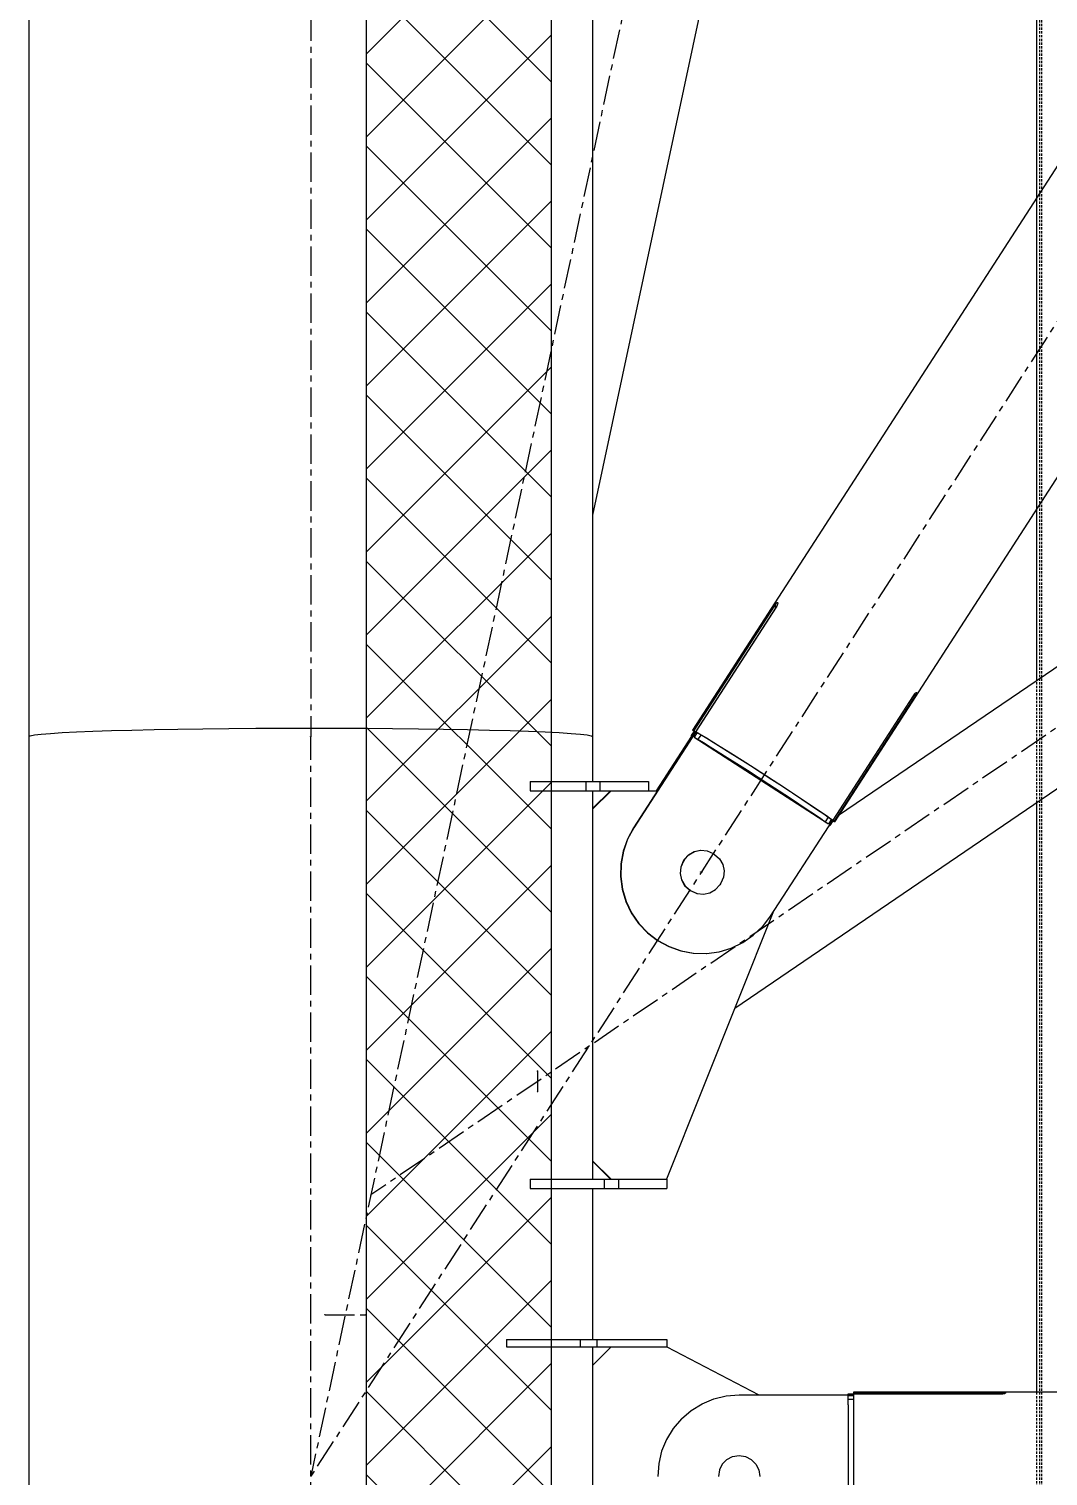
# Model space of a CAD drawing. Header units: millimetres. Extents: x 5143 to 30813, y 232 to 21408.
# Drawn here: x 22823.8 to 23099.3, y 10820.3 to 11211.6 of the extents above; entities that cross this region are included whole.
import ezdxf

# ---------------------------------------------------------------- set-up
doc = ezdxf.new("R2010")
doc.units = ezdxf.units.MM
doc.header["$LTSCALE"] = 0.25
for name, pattern in [('CENTER', [50.8, 31.75, -6.35, 6.35, -6.35]), ('HIDDEN', [9.525, 6.35, -3.175]), ('XKITLINE00', [0]), ('XKITLINE02', [4, 2, -2])]:
    doc.linetypes.add(name, pattern=pattern)

msp = doc.modelspace()

# ---------------------------------------------------------------- hatches: boundary and pattern name
h = msp.add_hatch()
h.set_pattern_fill('ANSI37', color=1, scale=5, style=0)
h.set_pattern_definition([(135, (104746.383, -4107.69), (11.2253202, 11.2253202), []), (45, (104746.383, -4107.69), (11.2253202, -11.2253202), [])])
h.paths.add_polyline_path([(22915, 11470.27), (22965, 11470.27), (22965, 10170.27), (22915, 10170.27)])

# ---------------------------------------------------------------- linework, layer by layer
at = {"color": 8, "linetype": 'XKITLINE00'}
for p, q in [((22823.8, 12689.51), (22823.8, 11020.27)), ((22976.2, 11603.4), (22976.2, 11020.27)), ((23283.31, 11455.4), (23003.23, 11022.07)), ((23321.66, 11430.58), (23041.58, 10997.26)), ((23006.12, 11220.42), (22976.2, 11080.2)), ((23042.72, 10999.02), (23298.66, 11173.36)), ((23014.66, 10946.89), (23313.51, 11150.46)), ((23025.76, 11055.2), (22987.23, 10995.58)), ((23025.26, 11055.52), (23003.55, 11021.94)), ((23025.8, 11055.24), (23004.09, 11021.65)), ((23025.45, 11055.82), (23025.26, 11055.52)), ((23025.26, 11055.52), (23025.76, 11055.2)), ((23025.64, 11056.08), (23025.45, 11055.82)), ((23025.45, 11055.82), (23025.95, 11055.49)), ((23025.82, 11056.31), (23025.64, 11056.08)), ((23025.97, 11055.54), (23025.8, 11055.24)), ((23025.96, 11056.47), (23025.82, 11056.31)), ((23025.96, 11056.47), (23026.07, 11056.57)), ((23026.12, 11055.83), (23025.97, 11055.54)), ((23026.08, 11056.58), (23026.18, 11056.57)), ((23026.21, 11056.1), (23026.12, 11055.83)), ((23026.18, 11056.57), (23026.24, 11056.48)), ((23026.26, 11056.32), (23026.21, 11056.1)), ((23026.24, 11056.48), (23026.26, 11056.32)), ((23062.83, 11031.27), (23041.12, 10997.68)), ((23063.18, 11030.98), (23041.47, 10997.39)), ((23062.8, 11031.23), (23063.18, 11030.98)), ((23063.03, 11031.56), (23062.83, 11031.27)), ((23063, 11031.52), (23063.37, 11031.28)), ((23063.23, 11031.81), (23063.03, 11031.56)), ((23063.37, 11031.28), (23063.18, 11030.98)), ((23063.42, 11032.01), (23063.23, 11031.81)), ((23063.54, 11031.56), (23063.37, 11031.28)), ((23063.42, 11032.01), (23063.59, 11032.15)), ((23063.68, 11031.8), (23063.54, 11031.56)), ((23063.59, 11032.15), (23063.73, 11032.22)), ((23063.79, 11032), (23063.68, 11031.8)), ((23063.73, 11032.22), (23063.82, 11032.21)), ((23063.85, 11032.12), (23063.79, 11032)), ((23063.82, 11032.21), (23063.85, 11032.14)), ((22864.07, 11022.3), (22870.83, 11022.4)), ((22870.83, 11022.4), (22877.88, 11022.48)), ((22877.88, 11022.48), (22885.13, 11022.53)), ((22885.13, 11022.53), (22892.53, 11022.56)), ((22892.53, 11022.56), (22900, 11022.58)), ((22900, 11022.58), (22907.46, 11022.56)), ((22907.46, 11022.56), (22914.86, 11022.53)), ((22914.86, 11022.53), (22922.12, 11022.48)), ((22922.12, 11022.48), (22929.16, 11022.4)), ((22929.16, 11022.4), (22935.92, 11022.3)), ((22823.8, 11020.27), (22824.16, 11020.5)), ((22823.8, 11020.27), (22824.16, 11020.5)), ((22823.8, 11020.27), (22823.8, 10620.27)), ((22824.16, 11020.5), (22825.26, 11020.72)), ((22824.16, 11020.5), (22825.26, 11020.72)), ((22825.26, 11020.72), (22827.07, 11020.94)), ((22825.26, 11020.72), (22827.08, 11020.94)), ((22827.07, 11020.94), (22827.08, 11020.94)), ((22827.08, 11020.94), (22829.6, 11021.16)), ((22827.08, 11020.94), (22829.6, 11021.15)), ((22829.6, 11021.16), (22832.79, 11021.36)), ((22832.79, 11021.36), (22836.64, 11021.55)), ((22836.64, 11021.55), (22841.09, 11021.73)), ((22841.09, 11021.73), (22846.11, 11021.9)), ((22846.11, 11021.9), (22851.65, 11022.05)), ((22851.65, 11022.05), (22857.66, 11022.19)), ((22857.66, 11022.19), (22864.07, 11022.3)), ((22935.92, 11022.3), (22942.33, 11022.19)), ((22942.33, 11022.19), (22948.34, 11022.05)), ((22948.34, 11022.05), (22953.88, 11021.9)), ((22953.88, 11021.9), (22958.9, 11021.73)), ((22958.9, 11021.73), (22963.35, 11021.55)), ((22963.35, 11021.55), (22967.2, 11021.36)), ((22967.2, 11021.36), (22970.39, 11021.16)), ((22970.39, 11021.16), (22972.91, 11020.94)), ((22970.39, 11021.15), (22972.91, 11020.94)), ((22972.91, 11020.94), (22972.92, 11020.94)), ((22972.91, 11020.94), (22974.73, 11020.72)), ((22972.92, 11020.94), (22974.73, 11020.72)), ((22974.73, 11020.72), (22975.83, 11020.5)), ((22974.73, 11020.72), (22975.83, 11020.5)), ((22975.83, 11020.5), (22976.2, 11020.27)), ((22975.83, 11020.5), (22976.2, 11020.27)), ((22976.2, 11020.27), (22976.2, 11008.13)), ((23004.14, 11021.61), (22987.31, 10995.58)), ((23002.96, 11020.4), (22993.42, 11005.64)), ((23003.02, 11020.35), (22993.51, 11005.64)), ((23002.84, 11020.54), (23002.83, 11020.52)), ((23002.83, 11020.52), (23002.89, 11020.44)), ((23003.65, 11021.8), (23002.84, 11020.54)), ((23002.84, 11020.54), (23002.93, 11020.52)), ((23002.89, 11020.44), (23003.18, 11020.26)), ((23003.74, 11021.78), (23002.93, 11020.52)), ((23002.93, 11020.52), (23003.1, 11020.44)), ((23003.91, 11021.7), (23003.1, 11020.44)), ((23003.1, 11020.44), (23003.23, 11020.35)), ((23003.23, 11022.07), (23003.34, 11021.94)), ((23003.23, 11022.07), (23003.55, 11021.94)), ((23003.34, 11021.94), (23003.62, 11021.76)), ((23003.55, 11021.94), (23004.05, 11021.61)), ((23004.45, 11021.42), (23003.63, 11020.16)), ((23003.63, 11020.16), (23004.69, 11019.55)), ((23003.63, 11020.16), (23039.95, 10996.66)), ((23003.65, 11021.8), (23003.74, 11021.78)), ((23003.74, 11021.78), (23003.91, 11021.7)), ((23003.91, 11021.7), (23004.05, 11021.61)), ((23004.09, 11021.65), (23004.66, 11021.33)), ((23004.09, 11021.65), (23004.45, 11021.42)), ((23004.12, 11021.63), (23004.11, 11021.61)), ((23004.11, 11021.61), (23004.14, 11021.61)), ((23004.14, 11021.61), (23004.45, 11021.41)), ((23004.45, 11021.42), (23005.51, 11020.8)), ((23004.66, 11021.33), (23006.2, 11020.41)), ((23005.51, 11020.8), (23004.69, 11019.55)), ((23004.69, 11019.55), (23006.16, 11018.67)), ((23005.51, 11020.8), (23006.97, 11019.93)), ((23006.16, 11018.67), (23007.99, 11017.54)), ((23006.2, 11020.41), (23008.24, 11019.17)), ((23006.97, 11019.93), (23008.8, 11018.8)), ((23008.24, 11019.17), (23010.7, 11017.64)), ((23008.8, 11018.8), (23010.96, 11017.46)), ((23007.99, 11017.54), (23010.15, 11016.2)), ((23010.15, 11016.2), (23012.59, 11014.67)), ((23010.7, 11017.64), (23013.52, 11015.87)), ((23010.96, 11017.46), (23013.4, 11015.93)), ((23012.59, 11014.67), (23015.24, 11012.99)), ((23013.4, 11015.93), (23016.05, 11014.25)), ((23013.52, 11015.87), (23016.61, 11013.91)), ((23015.24, 11012.99), (23018.04, 11011.2)), ((23016.05, 11014.25), (23018.85, 11012.46)), ((23016.61, 11013.91), (23019.87, 11011.82)), ((23018.04, 11011.2), (23020.93, 11009.35)), ((23018.85, 11012.46), (23021.74, 11010.61)), ((23019.87, 11011.82), (23023.21, 11009.67)), ((22959.36, 11008.13), (22991.29, 11008.14)), ((22959.36, 11008.13), (22959.36, 11005.63)), ((22974.35, 11008.13), (22974.35, 11005.63)), ((22978.17, 11008.13), (22978.17, 11005.63)), ((22991.29, 11008.14), (22991.29, 11005.64)), ((23020.93, 11009.35), (23023.83, 11007.47)), ((23021.74, 11010.61), (23024.65, 11008.73)), ((23023.21, 11009.67), (23026.53, 11007.51)), ((23023.83, 11007.47), (23026.68, 11005.61)), ((23024.65, 11008.73), (23027.5, 11006.87)), ((23026.53, 11007.51), (23029.72, 11005.42)), ((23027.5, 11006.87), (23030.22, 11005.08)), ((22959.36, 11005.63), (22991.29, 11005.64)), ((22976.2, 11005.63), (22976.2, 10900.63)), ((22981.01, 11005.63), (22976.2, 11000.82)), ((22981.19, 11005.63), (22976.2, 11000.65)), ((22991.29, 11005.64), (22993.71, 11005.64)), ((23026.68, 11005.61), (23029.41, 11003.82)), ((23029.41, 11003.82), (23031.95, 11002.14)), ((23029.72, 11005.42), (23032.69, 11003.46)), ((23030.22, 11005.08), (23032.77, 11003.4)), ((23032.69, 11003.46), (23035.35, 11001.69)), ((23032.77, 11003.4), (23035.06, 11001.87)), ((23031.95, 11002.14), (23034.24, 11000.61)), ((23034.24, 11000.61), (23036.23, 10999.27)), ((23035.06, 11001.87), (23037.05, 11000.53)), ((23035.35, 11001.69), (23037.61, 11000.16)), ((23036.23, 10999.27), (23037.87, 10998.14)), ((23037.05, 11000.53), (23038.69, 10999.4)), ((23037.61, 11000.16), (23039.42, 10998.92)), ((23038.69, 10999.4), (23039.93, 10998.53)), ((22987.23, 10995.58), (22985.59, 10992.55)), ((22987.31, 10995.58), (22985.67, 10992.55)), ((22987.23, 10995.58), (22987.31, 10995.58)), ((23041.06, 10997.72), (23024.24, 10971.69)), ((23037.87, 10998.14), (23039.12, 10997.27)), ((23039.93, 10998.53), (23039.12, 10997.27)), ((23039.12, 10997.27), (23039.95, 10996.66)), ((23039.42, 10998.92), (23040.7, 10998)), ((23039.93, 10998.53), (23040.76, 10997.92)), ((23040.76, 10997.92), (23039.95, 10996.66)), ((23040.17, 10996.33), (23040.26, 10996.29)), ((23040.22, 10996.42), (23040.29, 10996.37)), ((23040.26, 10996.29), (23040.35, 10996.27)), ((23041.1, 10997.63), (23040.29, 10996.37)), ((23040.29, 10996.37), (23040.36, 10996.29)), ((23040.36, 10996.29), (23040.35, 10996.27)), ((23041.17, 10997.55), (23040.36, 10996.29)), ((23040.7, 10998), (23041.12, 10997.68)), ((23040.76, 10997.92), (23041.12, 10997.68)), ((23040.76, 10997.91), (23041.06, 10997.72)), ((23041.04, 10997.68), (23041.47, 10997.39)), ((23041.04, 10997.68), (23041.1, 10997.63)), ((23041.1, 10997.63), (23041.17, 10997.55)), ((23041.13, 10997.48), (23041.27, 10997.39)), ((23041.27, 10997.39), (23041.58, 10997.26)), ((23041.47, 10997.39), (23041.58, 10997.26)), ((22985.59, 10992.55), (22984.44, 10989.29)), ((22985.67, 10992.55), (22984.53, 10989.29)), ((22985.59, 10992.55), (22985.67, 10992.55)), ((22984.44, 10989.29), (22983.82, 10985.89)), ((22984.53, 10989.29), (22983.91, 10985.89)), ((23002.17, 10988.33), (23001, 10987.02)), ((23002.2, 10988.33), (23001.03, 10987.02)), ((23002.17, 10988.33), (23003.69, 10989.21)), ((23002.2, 10988.33), (23003.71, 10989.21)), ((23003.69, 10989.21), (23005.4, 10989.57)), ((23003.71, 10989.21), (23005.43, 10989.57)), ((23005.4, 10989.57), (23005.42, 10989.57)), ((23005.4, 10989.57), (23005.43, 10989.57)), ((23005.43, 10989.57), (23007.17, 10989.39)), ((23007.17, 10989.39), (23008.77, 10988.68)), ((23008.77, 10988.68), (23009.19, 10988.41)), ((23009.19, 10988.41), (23010.49, 10987.24)), ((23010.49, 10987.24), (23011.37, 10985.73)), ((22983.82, 10985.89), (22983.73, 10982.44)), ((22983.91, 10985.89), (22983.82, 10982.44)), ((23000.02, 10985), (22999.84, 10983.26)), ((23000.05, 10985), (22999.87, 10983.26)), ((23000.73, 10986.6), (23000.02, 10985)), ((23000.76, 10986.6), (23000.05, 10985)), ((23001, 10987.02), (23000.73, 10986.6)), ((23000.73, 10986.6), (23000.76, 10986.6)), ((23001.03, 10987.02), (23000.76, 10986.6)), ((23001, 10987.02), (23001.03, 10987.02)), ((23011.37, 10985.73), (23011.74, 10984.01)), ((23011.74, 10984.01), (23011.56, 10982.27)), ((22983.73, 10982.44), (22984.19, 10979.02)), ((22983.82, 10982.44), (22984.28, 10979.02)), ((22999.84, 10983.26), (23000.21, 10981.54)), ((22999.87, 10983.26), (23000.24, 10981.54)), ((23000.21, 10981.54), (23001.09, 10980.03)), ((23000.24, 10981.54), (23001.12, 10980.03)), ((23001.09, 10980.03), (23002.39, 10978.86)), ((23001.12, 10980.03), (23002.42, 10978.86)), ((23010.58, 10980.25), (23009.41, 10978.94)), ((23010.85, 10980.67), (23010.58, 10980.25)), ((23011.56, 10982.27), (23010.85, 10980.67)), ((22984.19, 10979.02), (22985.18, 10975.71)), ((22984.28, 10979.02), (22985.26, 10975.71)), ((22985.18, 10975.71), (22986.67, 10972.6)), ((22985.26, 10975.71), (22986.76, 10972.6)), ((23002.39, 10978.86), (23002.81, 10978.59)), ((23002.39, 10978.86), (23002.42, 10978.86)), ((23002.42, 10978.86), (23002.84, 10978.59)), ((23002.81, 10978.59), (23004.41, 10977.88)), ((23002.81, 10978.59), (23002.84, 10978.59)), ((23002.84, 10978.59), (23004.44, 10977.88)), ((23004.44, 10977.88), (23006.18, 10977.7)), ((23004.45, 10977.87), (23006.15, 10977.7)), ((23006.15, 10977.7), (23006.16, 10977.7)), ((23006.15, 10977.7), (23006.18, 10977.7)), ((23006.18, 10977.7), (23007.89, 10978.07)), ((23007.89, 10978.07), (23009.41, 10978.94)), ((22986.67, 10972.6), (22988.63, 10969.76)), ((22986.76, 10972.6), (22988.72, 10969.76)), ((23025.12, 10973.05), (22996.18, 10900.63)), ((23024.24, 10971.69), (23022.14, 10968.95)), ((22988.63, 10969.76), (22991.01, 10967.26)), ((22988.72, 10969.76), (22991.1, 10967.26)), ((23019.64, 10966.56), (23022.14, 10968.95)), ((22991.01, 10967.26), (22993.75, 10965.16)), ((22991.1, 10967.26), (22993.84, 10965.16)), ((22993.75, 10965.16), (22996.78, 10963.52)), ((22993.84, 10965.16), (22996.87, 10963.52)), ((23013.69, 10963.11), (23016.8, 10964.6)), ((23016.8, 10964.6), (23019.64, 10966.56)), ((22996.78, 10963.52), (23000.04, 10962.37)), ((22996.87, 10963.52), (23000.13, 10962.37)), ((23000.04, 10962.37), (23003.43, 10961.75)), ((23000.13, 10962.37), (23003.52, 10961.75)), ((23003.43, 10961.75), (23006.88, 10961.67)), ((23003.52, 10961.75), (23006.97, 10961.67)), ((23006.88, 10961.67), (23006.97, 10961.67)), ((23006.88, 10961.67), (23006.89, 10961.67)), ((23006.97, 10961.67), (23010.39, 10962.12)), ((23010.39, 10962.12), (23013.69, 10963.11)), ((22976.2, 10905.62), (22981.19, 10900.63)), ((22976.2, 10905.45), (22981.01, 10900.63)), ((22959.36, 10900.63), (22996.28, 10900.63)), ((22959.36, 10900.63), (22959.36, 10898.13)), ((22959.36, 10898.13), (22996.28, 10898.14)), ((22976.2, 10898.13), (22976.2, 10857.27)), ((22979.35, 10900.63), (22979.35, 10898.13)), ((22983.16, 10900.63), (22983.16, 10898.13)), ((22996.28, 10900.63), (22996.28, 10898.14)), ((22952.88, 10857.27), (22996.23, 10857.27)), ((22952.88, 10857.27), (22952.88, 10855.27)), ((22952.88, 10855.27), (22996.23, 10855.27)), ((22972.88, 10857.27), (22972.88, 10855.27)), ((22976.2, 10855.27), (22976.2, 10850.27)), ((22981.2, 10855.27), (22976.2, 10850.27)), ((22977.34, 10857.27), (22977.34, 10855.27)), ((22996.23, 10857.27), (22996.23, 10855.27)), ((22996.23, 10855.26), (23021.18, 10842.27)), ((22976.2, 10850.27), (22976.2, 10790.27)), ((23045.3, 10842.62), (23046.8, 10842.62)), ((23045.3, 10842.27), (23045.3, 10842.62)), ((23045.3, 10842.59), (23046.8, 10842.59)), ((23045.3, 10842.49), (23046.8, 10842.49)), ((23046.8, 10842.61), (23046.8, 10843.12)), ((23046.8, 10843.12), (23283.2, 10843.12)), ((23046.8, 10842.91), (23086.8, 10842.91)), ((23046.8, 10798.8), (23046.8, 10842.61)), ((23046.8, 10842.61), (23086.8, 10842.61)), ((23086.8, 10842.91), (23086.8, 10842.61)), ((23086.8, 10842.91), (23087.11, 10842.91)), ((23086.8, 10842.61), (23087.11, 10842.62)), ((23087.11, 10842.91), (23087.11, 10842.62)), ((23087.11, 10842.91), (23087.39, 10842.9)), ((23087.11, 10842.62), (23087.39, 10842.65)), ((23087.39, 10842.9), (23087.63, 10842.88)), ((23087.39, 10842.65), (23087.63, 10842.71)), ((23087.63, 10842.88), (23087.8, 10842.86)), ((23087.63, 10842.71), (23087.8, 10842.78)), ((23087.8, 10842.86), (23087.88, 10842.83)), ((23087.8, 10842.78), (23087.88, 10842.8)), ((23087.88, 10842.83), (23087.88, 10842.8)), ((23002.86, 10838.07), (23005.81, 10839.88)), ((23005.81, 10839.88), (23009, 10841.2)), ((23009, 10841.2), (23012.35, 10842)), ((23012.35, 10842), (23015.8, 10842.27)), ((23015.8, 10842.27), (23046.8, 10842.27)), ((23045.3, 10842.15), (23046.8, 10842.15)), ((23045.3, 10839.58), (23045.3, 10842.15)), ((23045.3, 10841.13), (23046.8, 10841.13)), ((23045.3, 10839.58), (23045.3, 10798.4)), ((23000.24, 10835.83), (22998, 10833.21)), ((23000.24, 10835.83), (23002.86, 10838.07)), ((22998, 10833.21), (22996.19, 10830.26)), ((22994.87, 10827.07), (22994.07, 10823.72)), ((22996.19, 10830.26), (22994.87, 10827.07)), ((22994.07, 10823.72), (22993.8, 10820.27)), ((23011.26, 10823.57), (23010.47, 10822.01)), ((23011.26, 10823.57), (23012.5, 10824.81)), ((23012.5, 10824.81), (23014.06, 10825.6)), ((23014.06, 10825.6), (23015.8, 10825.87)), ((23015.8, 10825.87), (23017.53, 10825.6)), ((23017.53, 10825.6), (23019.09, 10824.81)), ((23019.09, 10824.81), (23020.33, 10823.57)), ((23020.33, 10823.57), (23021.12, 10822.01)), ((23010.47, 10822.01), (23010.2, 10820.27)), ((23021.12, 10822.01), (23021.4, 10820.27))]:
    msp.add_line(p, q, dxfattribs=at)
at = {"color": 8, "linetype": 'CENTER'}
for p, q in [((22900, 12689.51), (22900, 11020.27)), ((23430, 11640.27), (22900, 10820.27)), ((23073.58, 11633.65), (22900, 10820.27)), ((23350.61, 11192.24), (22916.23, 10896.35)), ((22900, 10620.27), (22900, 11020.27)), ((23005.78, 10983.64), (23005.39, 10983.64)), ((22961.3, 10929.82), (22961.3, 10924.27)), ((22903.84, 10863.95), (22914.8, 10863.95))]:
    msp.add_line(p, q, dxfattribs=at)
at = {"color": 3, "linetype": 'XKITLINE02'}
for p, q in [((23096.3, 10060.36), (23096.3, 11600.44)), ((23097.15, 10060.36), (23097.15, 11600.44)), ((23097.69, 10060.36), (23097.69, 11600.44)), ((22915, 11470.27), (22915, 10170.27)), ((22965, 11470.27), (22965, 10170.27)), ((23096.3, 10474.48), (23096.3, 11231.06)), ((23097.15, 10409.49), (23097.15, 11231.06)), ((23097.69, 10409.49), (23097.69, 11231.06)), ((23096.3, 11081.92), (23096.3, 11166.07)), ((23096.3, 11002.5), (23096.3, 11035.52)), ((23096.3, 10797.42), (23096.3, 10843.12))]:
    msp.add_line(p, q, dxfattribs=at)
at = {"color": 3, "linetype": 'HIDDEN'}
for p, q in [((22915, 11470.27), (22915, 10170.27)), ((22965, 11470.27), (22965, 10170.27))]:
    msp.add_line(p, q, dxfattribs=at)
at = {"color": 1}
for p, q in [((22915, 11470.27), (22915, 10170.27)), ((22965, 11470.27), (22965, 10170.27))]:
    msp.add_line(p, q, dxfattribs=at)
at = {"color": 7, "linetype": 'XKITLINE00'}
for p, q in [((23096.3, 11166.07), (23096.3, 11231.06)), ((23096.3, 11035.52), (23096.3, 11081.92)), ((23096.3, 10843.12), (23096.3, 11002.5))]:
    msp.add_line(p, q, dxfattribs=at)
at = {"color": 8, "linetype": 'XKITLINE00'}
for centre in [(22900, 11020.27), (22900, 11020.27), (23005.39, 10983.64), (23005.78, 10983.64), (22961.3, 10929.82), (22961.3, 10924.27), (22916.23, 10896.35), (22903.84, 10863.95), (22914.8, 10863.95)]:
    msp.add_circle(centre, 0.05, dxfattribs=at)

doc.saveas('drawing.dxf')
